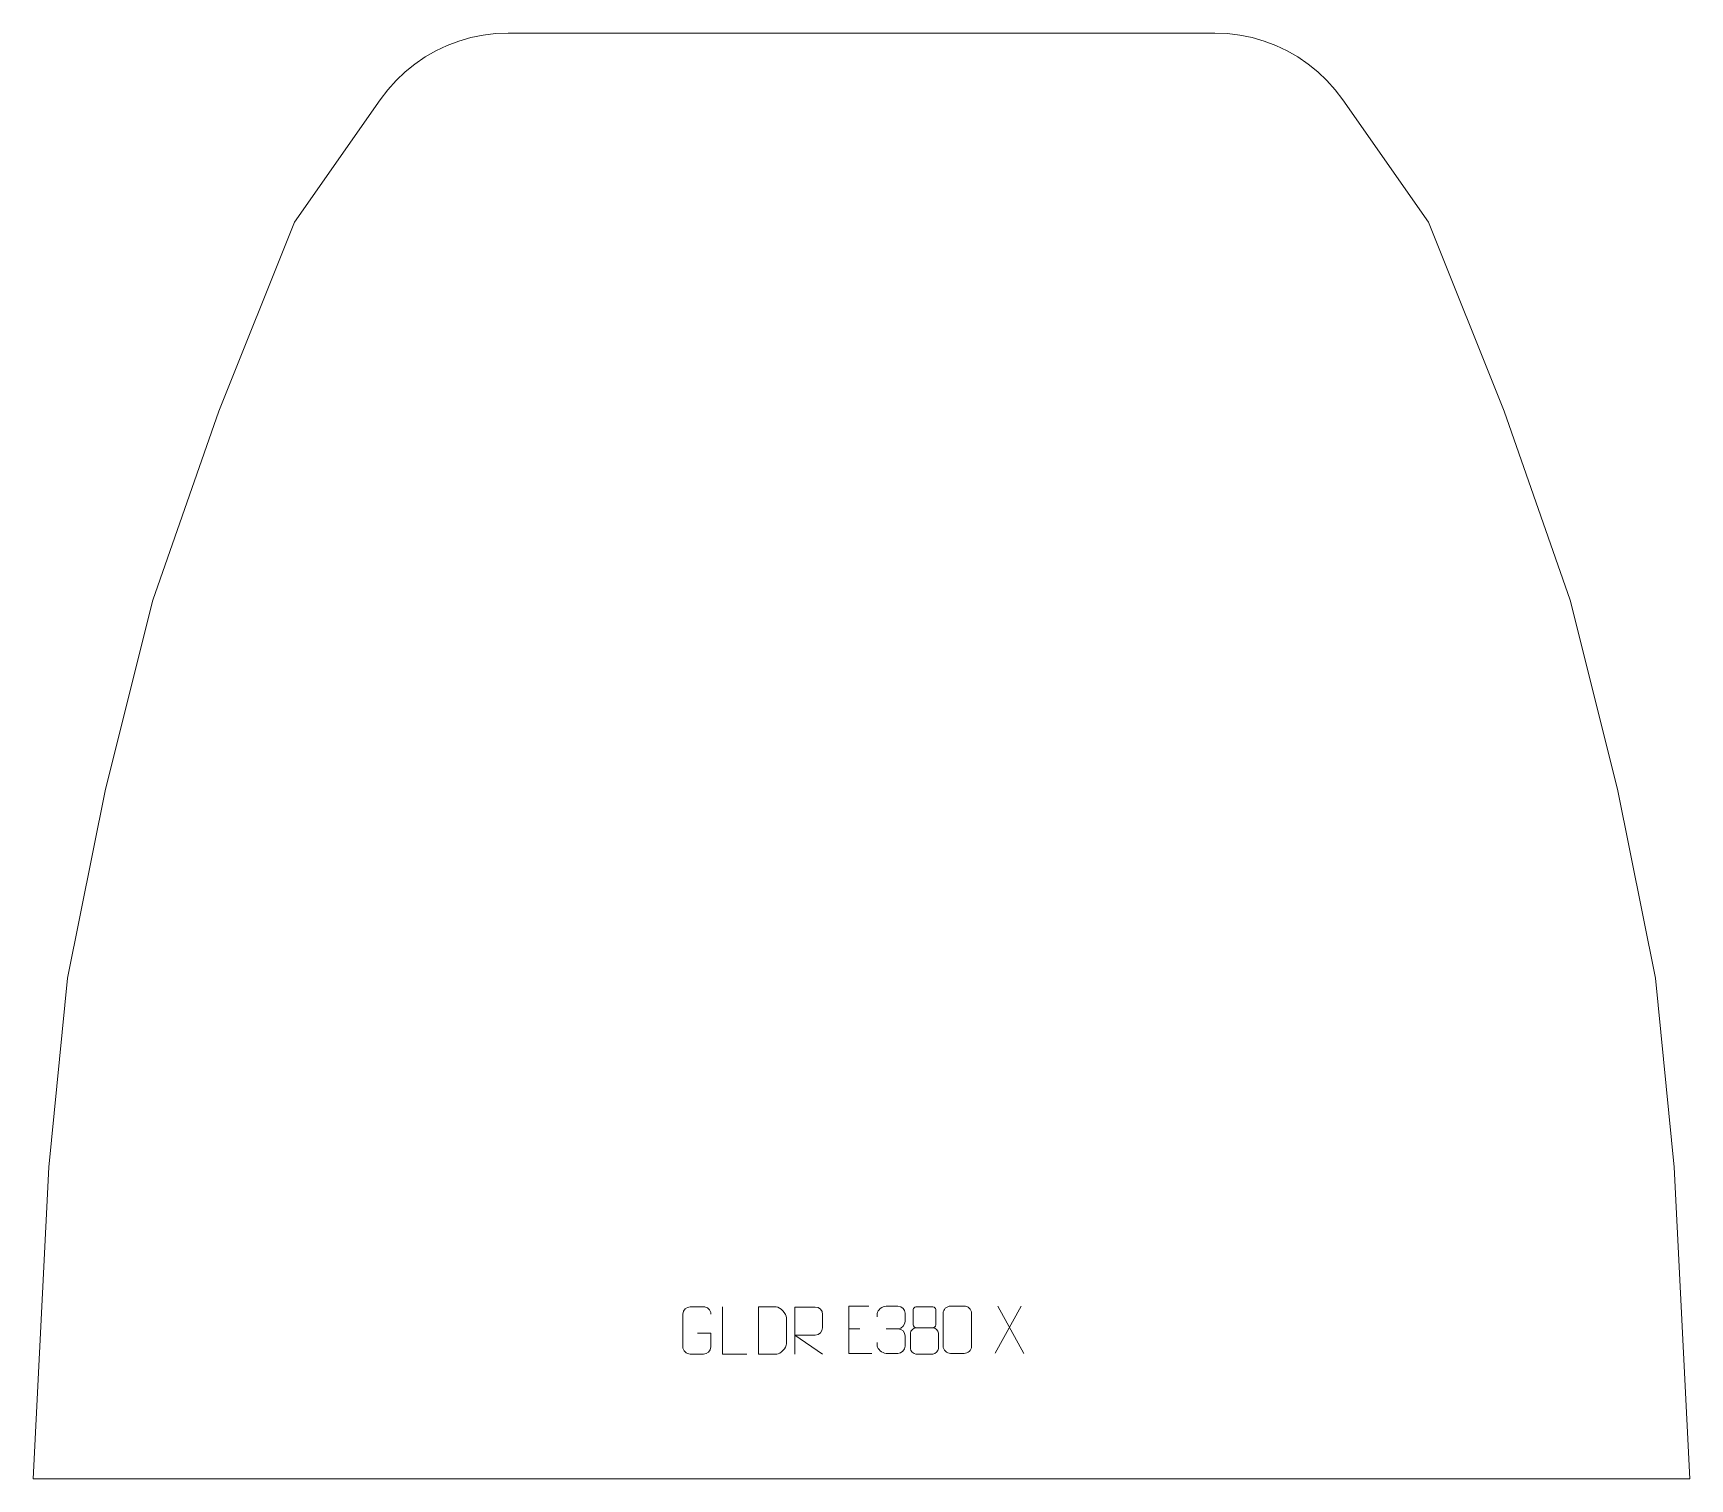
# Model space of a CAD drawing. Header units: millimetres. Extents: x -438 to 439, y 718 to 1483.
import ezdxf

# ---------------------------------------------------------------- set-up
doc = ezdxf.new("R2010")
doc.units = ezdxf.units.MM
doc.header["$MEASUREMENT"] = 0
doc.layers.add('layer 1', color=7, linetype='Continuous')

msp = doc.modelspace()

# ---------------------------------------------------------------- linework, layer by layer
at = {"layer": 'layer 1', "color": 242, "lineweight": 9}
msp.add_open_spline([(-186.6644, 1483.1708), (-186.6644, 1483.1708), (187.3649, 1483.1708), (187.3649, 1483.1708), (187.3649, 1483.1708), (187.3649, 1483.1708), (193.9631, 1482.9079), (193.9631, 1482.9079), (193.9631, 1482.9079), (193.9631, 1482.9079), (200.5188, 1482.1155), (200.5188, 1482.1155), (200.5188, 1482.1155), (200.5188, 1482.1155), (206.9911, 1480.804), (206.9911, 1480.804), (206.9911, 1480.804), (206.9911, 1480.804), (213.3375, 1478.9787), (213.3375, 1478.9787), (213.3375, 1478.9787), (213.3375, 1478.9787), (219.5169, 1476.653), (219.5169, 1476.653), (219.5169, 1476.653), (219.5169, 1476.653), (225.4919, 1473.8403), (225.4919, 1473.8403), (225.4919, 1473.8403), (225.4919, 1473.8403), (231.2223, 1470.5584), (231.2223, 1470.5584), (231.2223, 1470.5584), (231.2223, 1470.5584), (236.6728, 1466.8292), (236.6728, 1466.8292), (236.6728, 1466.8292), (236.6728, 1466.8292), (241.8063, 1462.6767), (241.8063, 1462.6767), (241.8063, 1462.6767), (241.8063, 1462.6767), (246.5921, 1458.1285), (246.5921, 1458.1285), (246.5921, 1458.1285), (246.5921, 1458.1285), (251.0002, 1453.2092), (251.0002, 1453.2092), (251.0002, 1453.2092), (251.0002, 1453.2092), (255.0017, 1447.9556), (255.0017, 1447.9556), (255.0017, 1447.9556), (255.0017, 1447.9556), (300.3504, 1383.1709), (300.3504, 1383.1709), (300.3504, 1383.1709), (300.3504, 1383.1709), (340.3501, 1283.1704), (340.3501, 1283.1704), (340.3501, 1283.1704), (340.3501, 1283.1704), (375.3492, 1183.1706), (375.3492, 1183.1706), (375.3492, 1183.1706), (375.3492, 1183.1706), (400.3504, 1083.1721), (400.3504, 1083.1721), (400.3504, 1083.1721), (400.3504, 1083.1721), (420.3502, 983.1722), (420.3502, 983.1722), (420.3502, 983.1722), (420.3502, 983.1722), (430.3503, 883.1718), (430.3503, 883.1718), (430.3503, 883.1718), (430.3503, 883.1718), (438.6005, 718.1711), (438.6005, 718.1711), (438.6005, 718.1711), (438.6005, 718.1711), (-437.9, 718.1711), (-437.9, 718.1711), (-437.9, 718.1711), (-437.9, 718.1711), (-429.6497, 883.1718), (-429.6497, 883.1718), (-429.6497, 883.1718), (-429.6497, 883.1718), (-419.65, 983.1722), (-419.65, 983.1722), (-419.65, 983.1722), (-419.65, 983.1722), (-399.6502, 1083.1721), (-399.6502, 1083.1721), (-399.6502, 1083.1721), (-399.6502, 1083.1721), (-374.6504, 1183.1706), (-374.6504, 1183.1706), (-374.6504, 1183.1706), (-374.6504, 1183.1706), (-339.6495, 1283.1704), (-339.6495, 1283.1704), (-339.6495, 1283.1704), (-339.6495, 1283.1704), (-299.6499, 1383.1709), (-299.6499, 1383.1709), (-299.6499, 1383.1709), (-299.6499, 1383.1709), (-254.3011, 1447.9556), (-254.3011, 1447.9556), (-254.3011, 1447.9556), (-254.3011, 1447.9556), (-250.301, 1453.2092), (-250.301, 1453.2092), (-250.301, 1453.2092), (-250.301, 1453.2092), (-245.8933, 1458.1285), (-245.8933, 1458.1285), (-245.8933, 1458.1285), (-245.8933, 1458.1285), (-241.1061, 1462.6767), (-241.1061, 1462.6767), (-241.1061, 1462.6767), (-241.1061, 1462.6767), (-235.9722, 1466.8292), (-235.9722, 1466.8292), (-235.9722, 1466.8292), (-235.9722, 1466.8292), (-230.5221, 1470.5584), (-230.5221, 1470.5584), (-230.5221, 1470.5584), (-230.5221, 1470.5584), (-224.7913, 1473.8403), (-224.7913, 1473.8403), (-224.7913, 1473.8403), (-224.7913, 1473.8403), (-218.8168, 1476.653), (-218.8168, 1476.653), (-218.8168, 1476.653), (-218.8168, 1476.653), (-212.6374, 1478.9787), (-212.6374, 1478.9787), (-212.6374, 1478.9787), (-212.6374, 1478.9787), (-206.291, 1480.804), (-206.291, 1480.804), (-206.291, 1480.804), (-206.291, 1480.804), (-199.8187, 1482.1155), (-199.8187, 1482.1155), (-199.8187, 1482.1155), (-199.8187, 1482.1155), (-193.2625, 1482.9079), (-193.2625, 1482.9079), (-193.2625, 1482.9079), (-193.2625, 1482.9079), (-186.6644, 1483.1708), (-186.6644, 1483.1708)], degree=3, knots=[0, 0, 0, 0, 0.02439024, 0.02439024, 0.02439024, 0.02439024, 0.04878049, 0.04878049, 0.04878049, 0.04878049, 0.07317073, 0.07317073, 0.07317073, 0.07317073, 0.09756098, 0.09756098, 0.09756098, 0.09756098, 0.12195122, 0.12195122, 0.12195122, 0.12195122, 0.14634146, 0.14634146, 0.14634146, 0.14634146, 0.17073171, 0.17073171, 0.17073171, 0.17073171, 0.19512195, 0.19512195, 0.19512195, 0.19512195, 0.2195122, 0.2195122, 0.2195122, 0.2195122, 0.24390244, 0.24390244, 0.24390244, 0.24390244, 0.26829268, 0.26829268, 0.26829268, 0.26829268, 0.29268293, 0.29268293, 0.29268293, 0.29268293, 0.31707317, 0.31707317, 0.31707317, 0.31707317, 0.34146341, 0.34146341, 0.34146341, 0.34146341, 0.36585366, 0.36585366, 0.36585366, 0.36585366, 0.3902439, 0.3902439, 0.3902439, 0.3902439, 0.41463415, 0.41463415, 0.41463415, 0.41463415, 0.43902439, 0.43902439, 0.43902439, 0.43902439, 0.46341463, 0.46341463, 0.46341463, 0.46341463, 0.48780488, 0.48780488, 0.48780488, 0.48780488, 0.51219512, 0.51219512, 0.51219512, 0.51219512, 0.53658537, 0.53658537, 0.53658537, 0.53658537, 0.56097561, 0.56097561, 0.56097561, 0.56097561, 0.58536585, 0.58536585, 0.58536585, 0.58536585, 0.6097561, 0.6097561, 0.6097561, 0.6097561, 0.63414634, 0.63414634, 0.63414634, 0.63414634, 0.65853659, 0.65853659, 0.65853659, 0.65853659, 0.68292683, 0.68292683, 0.68292683, 0.68292683, 0.70731707, 0.70731707, 0.70731707, 0.70731707, 0.73170732, 0.73170732, 0.73170732, 0.73170732, 0.75609756, 0.75609756, 0.75609756, 0.75609756, 0.7804878, 0.7804878, 0.7804878, 0.7804878, 0.80487805, 0.80487805, 0.80487805, 0.80487805, 0.82926829, 0.82926829, 0.82926829, 0.82926829, 0.85365854, 0.85365854, 0.85365854, 0.85365854, 0.87804878, 0.87804878, 0.87804878, 0.87804878, 0.90243902, 0.90243902, 0.90243902, 0.90243902, 0.92682927, 0.92682927, 0.92682927, 0.92682927, 0.95121951, 0.95121951, 0.95121951, 0.95121951, 1, 1, 1, 1], dxfattribs=at)
at = {"layer": 'layer 1', "color": 250, "lineweight": 9}
for points, knots in [([(-86.4932, 795.2191), (-86.4932, 795.2191), (-79.3251, 795.2191), (-79.3251, 795.2191), (-79.3251, 795.2191), (-79.3251, 795.2191), (-79.3251, 788.051), (-79.3251, 788.051), (-79.3251, 788.051), (-79.4648, 785.7276), (-81.142, 784.248), (-83.2898, 784.2372), (-83.2898, 784.2372), (-85.6216, 784.2376), (-87.9536, 784.2376), (-90.2851, 784.2372), (-90.2851, 784.2372), (-92.21, 784.1318), (-94.1822, 786.0163), (-94.171, 788.0336), (-94.171, 788.0336), (-94.1706, 793.8037), (-94.1706, 799.5734), (-94.171, 805.3427), (-94.171, 805.3427), (-94.1668, 807.4808), (-92.42, 809.2), (-90.2677, 809.1866), (-90.2677, 809.1866), (-87.942, 809.1866), (-85.6159, 809.1866), (-83.2898, 809.1866), (-83.2898, 809.1866), (-81.3431, 809.222), (-79.3517, 807.7305), (-79.3251, 805.2928)], [0, 0, 0, 0, 0.1, 0.1, 0.1, 0.1, 0.2, 0.2, 0.2, 0.2, 0.3, 0.3, 0.3, 0.3, 0.4, 0.4, 0.4, 0.4, 0.5, 0.5, 0.5, 0.5, 0.6, 0.6, 0.6, 0.6, 0.7, 0.7, 0.7, 0.7, 0.8, 0.8, 0.8, 0.8, 1, 1, 1, 1]), ([(-60.2736, 784.2333), (-60.2736, 784.2333), (-73.2227, 784.2333), (-73.2227, 784.2333), (-73.2227, 784.2333), (-73.2227, 784.2333), (-73.2227, 809.1869), (-73.2227, 809.1869)], [0, 0, 0, 0, 0.33333333, 0.33333333, 0.33333333, 0.33333333, 1, 1, 1, 1]), ([(-54.1403, 784.2265), (-51.8085, 784.2269), (-46.8583, 784.2029), (-44.5268, 784.2026), (-44.5268, 784.2026), (-42.6018, 784.0972), (-39.2832, 787.6388), (-39.2944, 789.6561), (-39.2944, 789.6561), (-39.2948, 795.4262), (-39.2948, 797.5959), (-39.2944, 803.3652), (-39.2944, 803.3652), (-39.2987, 805.5033), (-42.6732, 809.1634), (-44.8256, 809.1499), (-44.8256, 809.1499), (-47.1513, 809.1499), (-51.8756, 809.1499), (-54.2017, 809.1499), (-54.2017, 809.1499), (-54.2013, 803.403), (-54.14, 789.9738), (-54.1403, 784.2265)], [0, 0, 0, 0, 0.14285714, 0.14285714, 0.14285714, 0.14285714, 0.28571429, 0.28571429, 0.28571429, 0.28571429, 0.42857143, 0.42857143, 0.42857143, 0.42857143, 0.57142857, 0.57142857, 0.57142857, 0.57142857, 0.71428571, 0.71428571, 0.71428571, 0.71428571, 1, 1, 1, 1]), ([(-34.9111, 784.127), (-34.9111, 784.127), (-34.9111, 809.0805), (-34.9111, 809.0805), (-34.9111, 809.0805), (-31.3163, 809.0805), (-27.7208, 809.0805), (-24.1256, 809.0805), (-24.1256, 809.0805), (-21.8003, 809.0428), (-20.243, 807.5528), (-20.2471, 805.1864), (-20.2471, 805.1864), (-20.2475, 803.1509), (-20.2475, 800.0915), (-20.2471, 798.0555), (-20.2471, 798.0555), (-20.2536, 796.18), (-22.0659, 794.2382), (-24.0754, 794.2191), (-24.0754, 794.2191), (-24.0754, 794.2191), (-34.9111, 794.2191), (-34.9111, 794.2191), (-34.9111, 794.2191), (-34.9111, 794.2191), (-20.2564, 784.127), (-20.2564, 784.127)], [0, 0, 0, 0, 0.125, 0.125, 0.125, 0.125, 0.25, 0.25, 0.25, 0.25, 0.375, 0.375, 0.375, 0.375, 0.5, 0.5, 0.5, 0.5, 0.625, 0.625, 0.625, 0.625, 0.75, 0.75, 0.75, 0.75, 1, 1, 1, 1]), ([(4.1478, 809.4691), (4.1478, 809.4691), (-6.3582, 809.4691), (-6.3582, 809.4691), (-6.3582, 809.4691), (-6.3582, 809.4691), (-6.3582, 784.5155), (-6.3582, 784.5155), (-6.3582, 784.5155), (-6.3582, 784.5155), (5.7733, 784.5155), (5.7733, 784.5155)], [0, 0, 0, 0, 0.25, 0.25, 0.25, 0.25, 0.5, 0.5, 0.5, 0.5, 1, 1, 1, 1]), ([(8.7113, 803.8489), (8.7113, 803.8489), (8.7113, 805.7061), (8.7113, 805.7061), (8.7113, 805.7061), (8.697, 807.448), (11.3615, 809.5661), (13.4206, 809.5434), (13.4206, 809.5434), (15.4847, 809.5434), (17.5487, 809.5434), (19.6124, 809.5434), (19.6124, 809.5434), (21.8069, 809.5522), (23.4052, 807.7054), (23.4496, 805.7933), (23.4496, 805.7933), (23.4492, 804.3582), (23.4492, 802.9231), (23.4496, 801.4876), (23.4496, 801.4876), (23.401, 799.8341), (21.7984, 797.6041), (19.6001, 797.6141), (19.6001, 797.6141), (21.8038, 797.6029), (23.4118, 795.7997), (23.4658, 793.7402), (23.4658, 793.7402), (23.4654, 791.9555), (23.4654, 790.1708), (23.4658, 788.3857), (23.4658, 788.3857), (23.4759, 786.3243), (21.421, 784.5612), (19.6001, 784.5693), (19.6001, 784.5693), (17.5348, 784.5696), (15.4696, 784.5696), (13.404, 784.5693), (13.404, 784.5693), (11.2354, 784.5808), (8.7044, 786.981), (8.6858, 788.4428), (8.6858, 788.4428), (8.6858, 788.4428), (8.6858, 790.3514), (8.6858, 790.3514)], [0, 0, 0, 0, 0.07692308, 0.07692308, 0.07692308, 0.07692308, 0.15384615, 0.15384615, 0.15384615, 0.15384615, 0.23076923, 0.23076923, 0.23076923, 0.23076923, 0.30769231, 0.30769231, 0.30769231, 0.30769231, 0.38461538, 0.38461538, 0.38461538, 0.38461538, 0.46153846, 0.46153846, 0.46153846, 0.46153846, 0.53846154, 0.53846154, 0.53846154, 0.53846154, 0.61538462, 0.61538462, 0.61538462, 0.61538462, 0.69230769, 0.69230769, 0.69230769, 0.69230769, 0.76923077, 0.76923077, 0.76923077, 0.76923077, 0.84615385, 0.84615385, 0.84615385, 0.84615385, 1, 1, 1, 1]), ([(27.6799, 807.7129), (27.6799, 805.4999), (27.6799, 801.8176), (27.6799, 799.6043), (27.6799, 799.6043), (27.6949, 799.0969), (28.5023, 798.1655), (29.2024, 798.1667), (29.2024, 798.1667), (32.1723, 798.1669), (35.1425, 798.082), (38.1129, 798.0817), (38.1129, 798.0817), (38.91, 798.0859), (39.6307, 798.8762), (39.6281, 799.5969), (39.6281, 799.5969), (39.6278, 801.8129), (39.6278, 805.4976), (39.6281, 807.7129), (39.6281, 807.7129), (39.6096, 808.4237), (38.9982, 809.1841), (38.1643, 809.1767), (38.1643, 809.1767), (35.1472, 809.1764), (32.1303, 809.1764), (29.1137, 809.1767), (29.1137, 809.1767), (28.4873, 809.1843), (27.6632, 808.4733), (27.6799, 807.7129)], [0, 0, 0, 0, 0.11111111, 0.11111111, 0.11111111, 0.11111111, 0.22222222, 0.22222222, 0.22222222, 0.22222222, 0.33333333, 0.33333333, 0.33333333, 0.33333333, 0.44444444, 0.44444444, 0.44444444, 0.44444444, 0.55555556, 0.55555556, 0.55555556, 0.55555556, 0.66666667, 0.66666667, 0.66666667, 0.66666667, 0.77777778, 0.77777778, 0.77777778, 0.77777778, 1, 1, 1, 1]), ([(47.4952, 809.5557), (49.8613, 809.5557), (52.2278, 809.5557), (54.5943, 809.5557), (54.5943, 809.5557), (56.5748, 809.5913), (58.6008, 808.097), (58.6279, 805.6549), (58.6279, 805.6549), (58.6275, 799.8975), (58.6275, 794.1397), (58.6279, 788.3815), (58.6279, 788.3815), (58.4858, 786.0539), (56.7794, 784.5716), (54.5943, 784.5608), (54.5943, 784.5608), (52.2219, 784.5612), (49.8495, 784.5612), (47.4775, 784.5608), (47.4775, 784.5608), (45.519, 784.4552), (43.5126, 786.3431), (43.524, 788.3641), (43.524, 788.3641), (43.5244, 794.1447), (43.5244, 799.925), (43.524, 805.7048), (43.524, 805.7048), (43.5283, 807.8468), (45.3054, 809.5693), (47.4952, 809.5557)], [0, 0, 0, 0, 0.11111111, 0.11111111, 0.11111111, 0.11111111, 0.22222222, 0.22222222, 0.22222222, 0.22222222, 0.33333333, 0.33333333, 0.33333333, 0.33333333, 0.44444444, 0.44444444, 0.44444444, 0.44444444, 0.55555556, 0.55555556, 0.55555556, 0.55555556, 0.66666667, 0.66666667, 0.66666667, 0.66666667, 0.77777778, 0.77777778, 0.77777778, 0.77777778, 1, 1, 1, 1]), ([(26.2211, 795.1947), (26.2211, 792.0239), (26.2211, 790.3218), (26.2211, 787.1504), (26.2211, 787.1504), (26.2126, 785.9285), (27.9105, 784.2358), (29.1631, 784.2273), (29.1631, 784.2273), (32.1462, 784.2276), (35.1295, 784.2276), (38.1129, 784.2273), (38.1129, 784.2273), (39.4362, 784.239), (41.0566, 785.8606), (41.0455, 787.1598), (41.0455, 787.1598), (41.0452, 790.328), (41.0452, 792.0268), (41.0455, 795.1947), (41.0455, 795.1947), (40.9758, 796.5751), (39.398, 798.1537), (38.0926, 798.1476), (38.0926, 798.1476), (35.116, 798.1473), (32.1394, 798.1473), (29.1631, 798.1476), (29.1631, 798.1476), (28.0836, 798.154), (26.2373, 796.5751), (26.2211, 795.1947)], [0, 0, 0, 0, 0.11111111, 0.11111111, 0.11111111, 0.11111111, 0.22222222, 0.22222222, 0.22222222, 0.22222222, 0.33333333, 0.33333333, 0.33333333, 0.33333333, 0.44444444, 0.44444444, 0.44444444, 0.44444444, 0.55555556, 0.55555556, 0.55555556, 0.55555556, 0.66666667, 0.66666667, 0.66666667, 0.66666667, 0.77777778, 0.77777778, 0.77777778, 0.77777778, 1, 1, 1, 1])]:
    msp.add_open_spline(points, degree=3, knots=knots, dxfattribs=at)
for points in [[(84.7706, 809.495), (84.7706, 809.495), (71.03, 784.5992), (71.03, 784.5992)], [(72.4846, 809.495), (72.4846, 809.495), (86.2252, 784.5415), (86.2252, 784.5415)], [(-6.3582, 797.5894), (-6.3582, 797.5894), (-0.5086, 797.5894), (-0.5086, 797.5894)], [(13.421, 797.6037), (13.421, 797.6037), (19.6174, 797.6037), (19.6174, 797.6037)]]:
    msp.add_open_spline(points, degree=3, dxfattribs=at)

doc.saveas('drawing.dxf')
